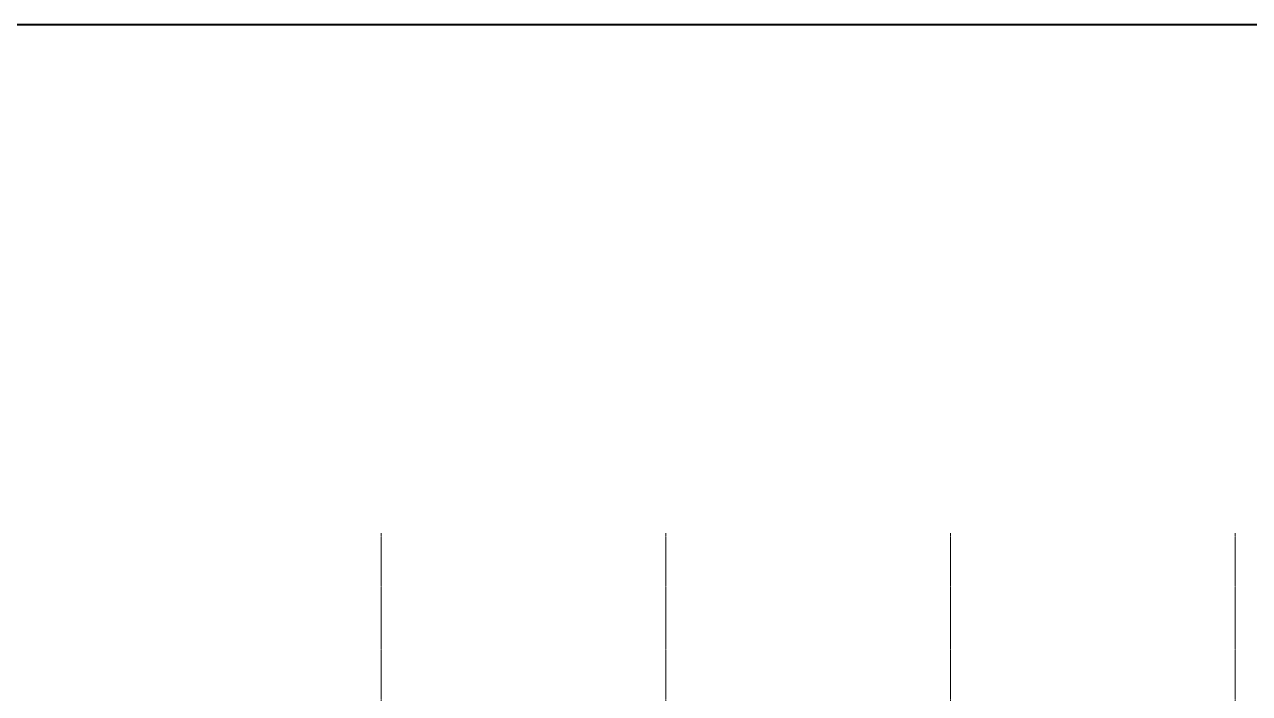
# Model space of a CAD drawing. Header units: millimetres. Extents: x 2390631 to 3136749, y 3674522 to 3929111.
# Drawn here: x 2554203 to 2586473, y 3911482 to 3929111 of the extents above; entities that cross this region are included whole.
import ezdxf

# ---------------------------------------------------------------- set-up
doc = ezdxf.new("R2010")
doc.units = ezdxf.units.MM
doc.header["$MEASUREMENT"] = 0
doc.linetypes.add('CENTER', pattern=[2, 1.25, -0.25, 0.25, -0.25])
doc.layers.add('centreline', color=52, linetype='CENTER', lineweight=5)
doc.layers.add('wall 0.4', color=7, linetype='Continuous', lineweight=40)

msp = doc.modelspace()

# ---------------------------------------------------------------- linework, layer by layer
at = {"layer": 'centreline', "ltscale": 5}
for p, q in [((2563598, 3915705), (2563598, 3884359)), ((2563598, 3915705), (2563598, 3884359)), ((2571098, 3915705), (2571098, 3884359)), ((2571098, 3915705), (2571098, 3884359)), ((2578598, 3915705), (2578598, 3888074)), ((2578598, 3915705), (2578598, 3888074)), ((2586098, 3915705), (2586098, 3873399)), ((2586098, 3915705), (2586098, 3873399))]:
    msp.add_line(p, q, dxfattribs=at)
at = {"layer": 'wall 0.4', "ltscale": 5}
msp.add_lwpolyline([(2419644, 3929111), (2617705, 3929111), (2617776, 3864810), (2419715, 3864810)], close=True, dxfattribs=at)

doc.saveas('drawing.dxf')
